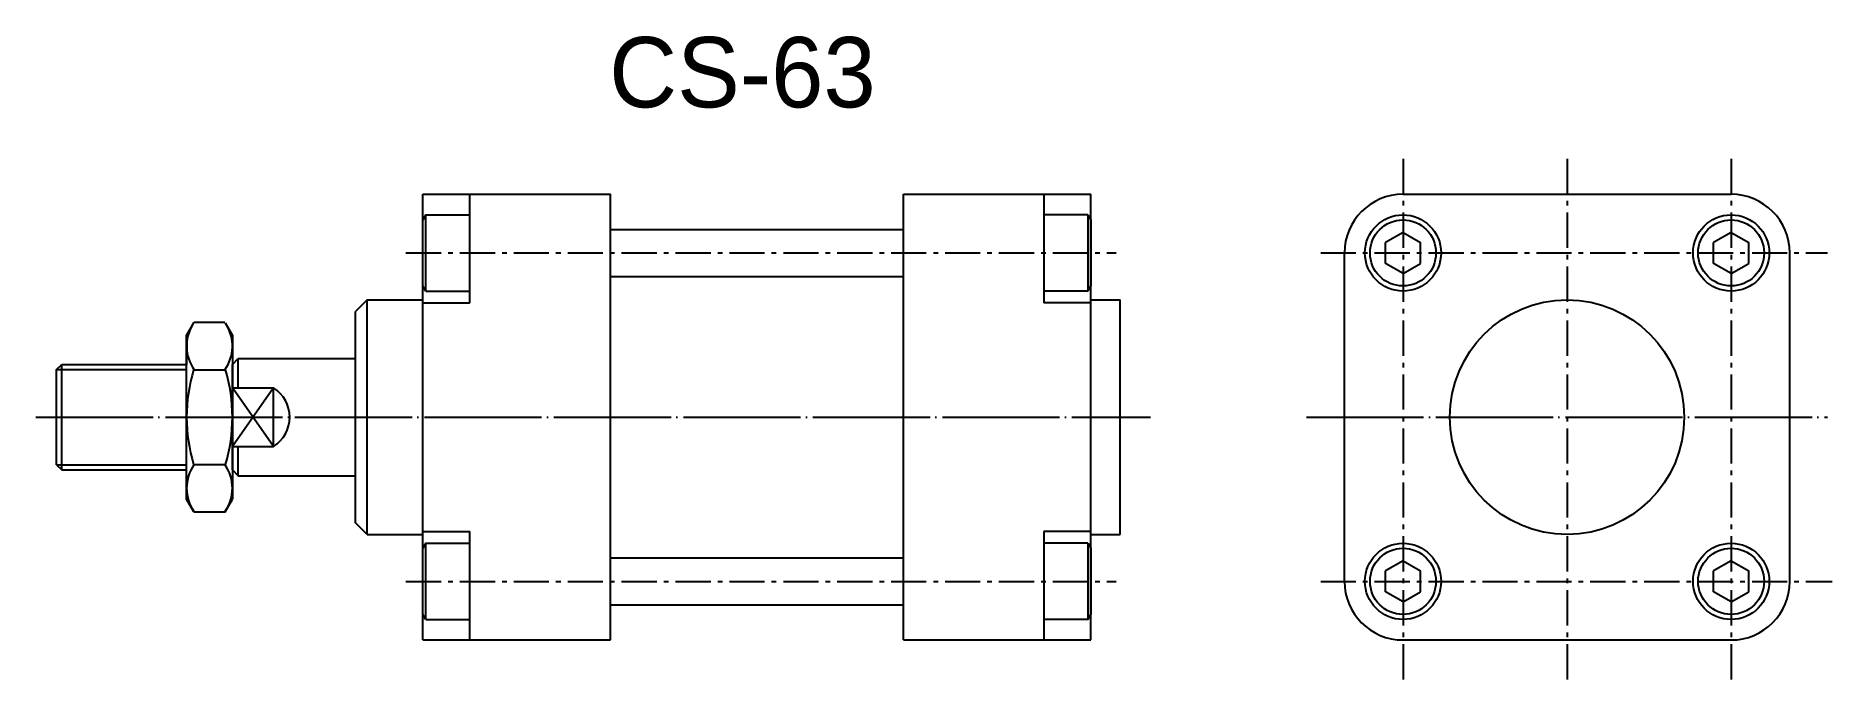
# Model space of a CAD drawing. Extents: x 283 to 590, y 268 to 378.
import ezdxf

# ---------------------------------------------------------------- set-up
doc = ezdxf.new("R2010")
doc.units = 0
doc.header["$MEASUREMENT"] = 0
doc.linetypes.add('CENTER', pattern=[22, 20, -1, 0, -1])
doc.linetypes.add('SCENTER', pattern=[9.2, 6, -1.2, 0.8, -1.2])
for name, color, linetype in [('CEN', 1, 'CENTER'), ('CON', 2, 'CONTINUOUS'), ('SCEN', 1, 'SCENTER'), ('UTI', 7, 'CONTINUOUS')]:
    doc.layers.add(name, color=color, linetype=linetype)

# ---------------------------------------------------------------- blocks, each defined once
blk = doc.blocks.new('00000105')
at = {"layer": 'CON'}
for p, q in [((-3.5, 0), (-1.77, 3)), ((-3.5, 0), (-1.77, -3)), ((-1.77, 3), (1.77, 3)), ((3.5, 0), (1.77, 3)), ((3.5, 0), (1.77, -3)), ((-1.77, -3), (1.77, -3))]:
    blk.add_line(p, q, dxfattribs=at)
for radius in [6.5, 5.63]:
    blk.add_circle((0, 0), radius, dxfattribs=at)

msp = doc.modelspace()

# ---------------------------------------------------------------- linework, layer by layer
at = {"layer": 'CEN'}
for p, q in [((283.21, 313.31), (473.39, 313.31)), ((500.03, 313.31), (588.94, 313.31))]:
    msp.add_line(p, q, dxfattribs=at)
at = {"layer": 'CON'}
for p, q in [((349.24, 275.31), (349.24, 351.31)), ((349.24, 351.31), (381.24, 351.31)), ((357.24, 332.81), (357.24, 351.31)), ((381.24, 275.31), (381.24, 351.31)), ((431.24, 275.31), (431.24, 351.31)), ((431.24, 351.31), (463.24, 351.31)), ((455.24, 351.31), (455.24, 332.81)), ((463.24, 275.31), (463.24, 351.31)), ((516.51, 351.31), (572.51, 351.31)), ((349.74, 347.81), (349.24, 346.94)), ((349.24, 335.68), (349.24, 346.94)), ((349.74, 334.81), (349.74, 347.81)), ((349.74, 347.81), (357.24, 347.81)), ((462.74, 347.81), (455.24, 347.81)), ((462.74, 347.81), (462.74, 334.81)), ((462.74, 347.81), (463.24, 346.94)), ((463.24, 346.94), (463.24, 335.68)), ((381.24, 345.31), (431.24, 345.31)), ((506.51, 285.31), (506.51, 341.31)), ((582.51, 285.31), (582.51, 341.31)), ((381.24, 337.31), (431.24, 337.31)), ((349.74, 334.81), (349.24, 335.68)), ((349.74, 334.81), (357.24, 334.81)), ((462.74, 334.81), (455.24, 334.81)), ((462.74, 334.81), (463.24, 335.68)), ((339.74, 333.31), (337.74, 331.31)), ((337.74, 295.31), (337.74, 331.31)), ((339.74, 333.31), (349.24, 333.31)), ((339.74, 293.31), (339.74, 333.31)), ((349.24, 332.81), (357.24, 332.81)), ((463.24, 332.81), (455.24, 332.81)), ((463.24, 333.31), (468.24, 333.31)), ((468.24, 293.31), (468.24, 333.31)), ((308.93, 327.25), (310.24, 329.51)), ((315.46, 329.48), (310.22, 329.48)), ((315.49, 329.42), (316.74, 327.25)), ((308.93, 299.31), (308.93, 327.25)), ((308.93, 327.25), (308.93, 322.31)), ((316.74, 327.25), (316.74, 299.31)), ((286.74, 321.42), (287.63, 322.31)), ((287.63, 304.31), (287.63, 322.31)), ((287.63, 322.31), (308.93, 322.31)), ((316.74, 322.31), (317.74, 323.31)), ((316.74, 304.31), (316.74, 322.31)), ((316.74, 322.31), (316.74, 322.31)), ((317.74, 323.31), (337.74, 323.31)), ((317.74, 318.31), (317.74, 323.31)), ((286.74, 305.2), (286.74, 321.42)), ((310.12, 321.39), (315.55, 321.39)), ((316.74, 318.31), (323.74, 318.31)), ((323.74, 308.31), (323.74, 318.31)), ((316.74, 308.31), (323.74, 308.31)), ((317.74, 303.31), (317.74, 308.31)), ((286.74, 305.2), (287.63, 304.31)), ((287.63, 304.31), (308.93, 304.31)), ((310.12, 305.23), (315.55, 305.23)), ((316.74, 304.31), (316.74, 304.31)), ((316.74, 304.31), (317.74, 303.31)), ((308.93, 303.31), (308.93, 299.31)), ((317.74, 303.31), (337.74, 303.31)), ((310.18, 297.14), (308.93, 299.31)), ((315.49, 297.14), (316.74, 299.31)), ((310.22, 297.14), (315.49, 297.14)), ((339.74, 293.31), (337.74, 295.31)), ((339.74, 293.31), (349.24, 293.31)), ((349.24, 293.81), (357.24, 293.81)), ((349.74, 291.81), (349.24, 290.94)), ((349.74, 278.81), (349.74, 291.81)), ((349.74, 291.81), (357.24, 291.81)), ((357.24, 275.31), (357.24, 293.81)), ((455.24, 293.81), (455.24, 275.31)), ((463.24, 293.81), (455.24, 293.81)), ((462.74, 291.81), (455.24, 291.81)), ((462.74, 291.81), (462.74, 278.81)), ((462.74, 291.81), (463.24, 290.94)), ((463.24, 293.31), (468.24, 293.31)), ((349.24, 279.68), (349.24, 290.94)), ((381.24, 289.31), (431.24, 289.31)), ((463.24, 290.94), (463.24, 279.68)), ((349.74, 278.81), (349.24, 279.68)), ((381.24, 281.31), (431.24, 281.31)), ((462.74, 278.81), (463.24, 279.68)), ((349.74, 278.81), (357.24, 278.81)), ((462.74, 278.81), (455.24, 278.81)), ((349.24, 275.31), (381.24, 275.31)), ((431.24, 275.31), (463.24, 275.31)), ((516.51, 275.31), (572.51, 275.31))]:
    msp.add_line(p, q, dxfattribs=at)
msp.add_circle((544.51, 313.31), 20, dxfattribs=at)
for centre, radius, start, end in [((516.51, 341.31), 10, 90, 180), ((572.51, 341.31), 10, 0, 90), ((315.93, 325.43), 7, 148.8308, 215.2644), ((309.74, 325.43), 7, 324.7356, 31.1692), ((336.93, 313.31), 28, 163.2213, 196.7787), ((288.74, 313.31), 28, 343.2213, 16.7787), ((320.65, 313.31), 5.88, 301.7811, 58.2189), ((315.93, 301.19), 7, 144.7356, 215.2644), ((309.74, 301.19), 7, 324.7356, 35.2644), ((516.51, 285.31), 10, 180, 270), ((572.51, 285.31), 10, 270, 0)]:
    msp.add_arc(centre, radius, start, end, dxfattribs=at)
at = {"layer": 'SCEN'}
for p, q in [((516.51, 357.39), (516.51, 268.14)), ((544.51, 357.39), (544.51, 268.14)), ((572.51, 357.39), (572.51, 268.14)), ((346.36, 341.31), (467.56, 341.31)), ((502.47, 341.31), (588.94, 341.31)), ((346.36, 285.31), (467.56, 285.31)), ((502.47, 285.31), (589.74, 285.31))]:
    msp.add_line(p, q, dxfattribs=at)
at = {"layer": 'UTI'}
for p, q in [((286.74, 321.42), (308.93, 321.42)), ((316.74, 321.31), (316.74, 321.31)), ((323.74, 318.31), (316.74, 308.31)), ((323.74, 308.31), (316.74, 318.31)), ((286.74, 305.2), (308.93, 305.2)), ((316.74, 305.31), (316.74, 305.31))]:
    msp.add_line(p, q, dxfattribs=at)

# ---------------------------------------------------------------- block references
at = {"layer": 'CON', "rotation": 90}
for p in [(516.51, 341.31), (572.51, 341.31), (516.51, 285.31), (572.51, 285.31)]:
    msp.add_blockref('00000105', p, dxfattribs=at)

# ---------------------------------------------------------------- texts
at = {"layer": 'UTI'}
msp.add_text('CS-63', height=12, dxfattribs=at).set_placement((381.04, 366.14))

doc.saveas('drawing.dxf')
